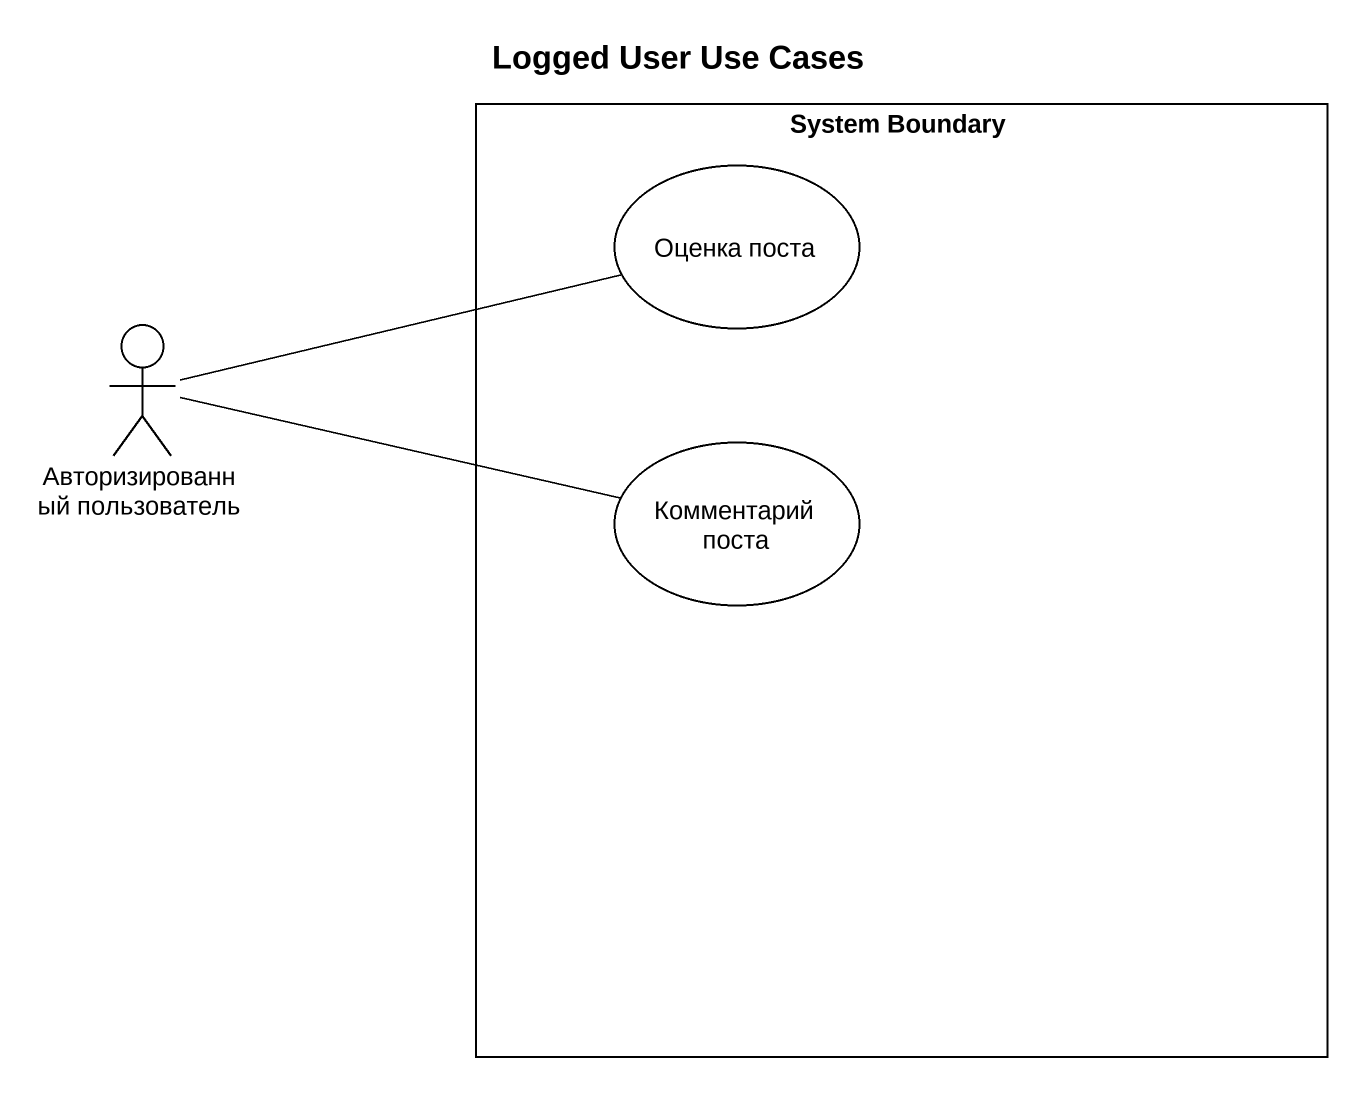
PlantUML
@startuml
title Logged User Use Cases
rectangle "System Boundary" as System_Boundary {
  usecase "Оценка поста" as Оценка_поста
  usecase "Комментарий поста" as Комментарий_поста
}
actor "Авторизированный пользователь" as Авторизированный
Авторизированный -right- Оценка_поста
Авторизированный -right- Комментарий_поста
@enduml
